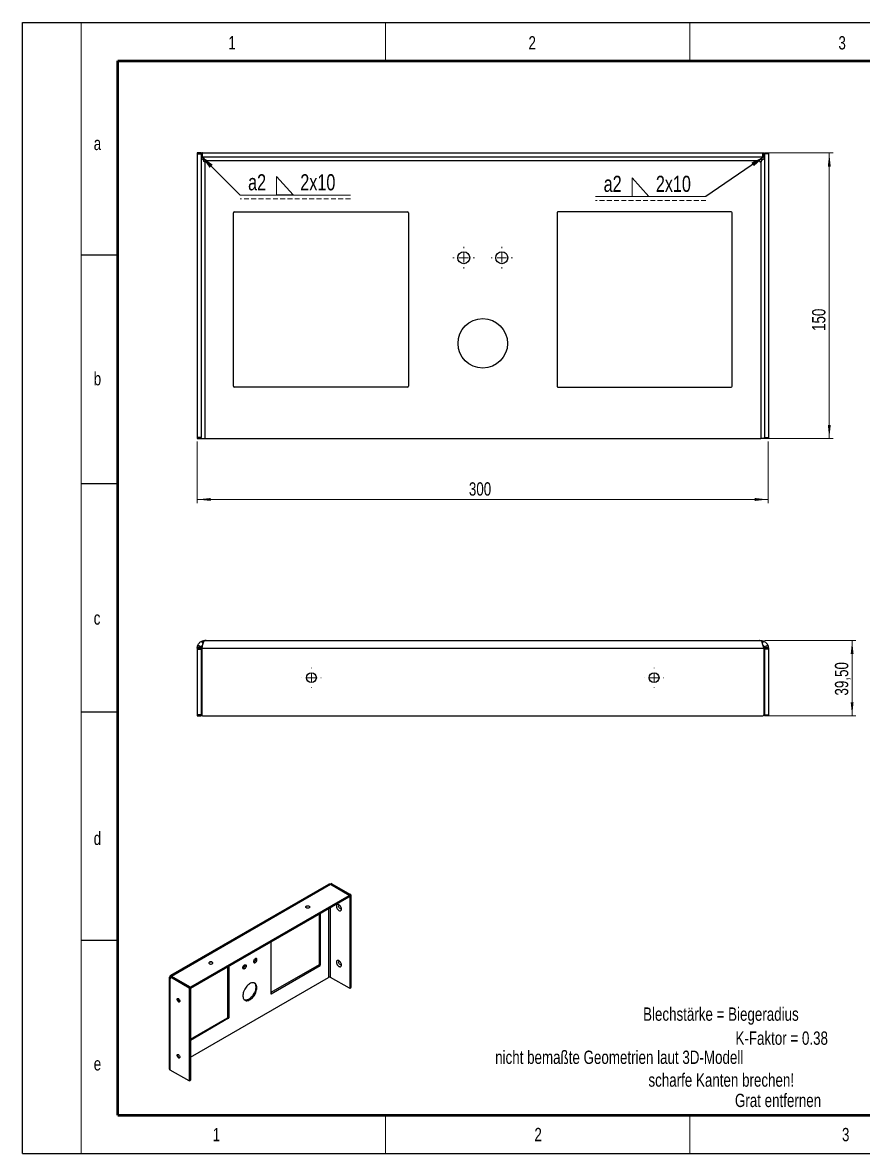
# Model space of a CAD drawing. Header units: millimetres. Extents: x 0 to 420, y 0 to 297.
# Drawn here: x 0 to 220.8, y 0 to 297 of the extents above; entities that cross this region are included whole.
import ezdxf

# ---------------------------------------------------------------- set-up
doc = ezdxf.new("R2010")
doc.units = ezdxf.units.MM
doc.linetypes.add('HIDDEN', pattern=[1.905, 1.27, -0.635])
doc.styles.add('SLDTEXTSTYLE1', font='TXT', dxfattribs={"width": 0.75})
doc.dimstyles.new('SLDDIMSTYLE0', dxfattribs={"dimtxt": 3.5, "dimasz": 3.556, "dimexe": 0, "dimexo": 0.0625, "dimgap": 0.875, "dimtad": 1, "dimlfac": 2, "dimrnd": 1e-09, "dimzin": 12, "dimdsep": 46, "dimtxsty": 'SLDTEXTSTYLE1', "dimsah": 1, "dimcen": 0.09, "dimadec": 0, "dimazin": 3, "dimtfac": 1, "dimtofl": 0, "dimtmove": 0, "dimatfit": 3, "dimfxl": 1, "dimfrac": 2, "dimtolj": 1, "dimtzin": 12, "dimarcsym": 0})
doc.dimstyles.new('SLDDIMSTYLE1', dxfattribs={"dimtxt": 0.18, "dimasz": 3.556, "dimexe": 0, "dimexo": 0.0625, "dimgap": 0, "dimtad": 0, "dimtih": 1, "dimtoh": 1, "dimdec": 0, "dimrnd": 1e-09, "dimzin": 0, "dimdsep": 46, "dimtxsty": 'Standard', "dimsah": 1, "dimcen": 0.09, "dimadec": 0, "dimazin": 0, "dimtfac": 3.556, "dimtdec": 0, "dimtofl": 0, "dimtmove": 0, "dimatfit": 3, "dimfxl": 1, "dimfrac": 2, "dimtolj": 1, "dimtzin": 0, "dimarcsym": 0})

# ---------------------------------------------------------------- blocks, each defined once
blk = doc.blocks.new('_D')
at = {"color": 7, "linetype": 'Continuous', "lineweight": 0}
for p, q in [((195.43, 262.76), (212.86, 262.76)), ((211.86, 187.76), (211.86, 262.76)), ((195.85, 187.76), (212.86, 187.76))]:
    blk.add_line(p, q, dxfattribs=at)
at = {"color": 7, "linetype": 'Continuous', "lineweight": 18}
for points in [[(211.86, 262.76), (211.48, 259.2), (212.24, 259.2)], [(211.86, 187.76), (212.24, 191.31), (211.48, 191.31)]]:
    blk.add_solid(points, dxfattribs=at)
at = {"color": 7, "linetype": 'Continuous', "lineweight": 18, "insert": (207.34, 216.02), "char_height": 3.5, "attachment_point": 1, "rotation": 90, "style": 'SLDTEXTSTYLE1'}
blk.add_mtext('150', dxfattribs=at)
blk = doc.blocks.new('_D_1')
at = {"color": 7, "linetype": 'Continuous', "lineweight": 0}
for p, q in [((45.85, 187.01), (45.85, 170.76)), ((195.85, 187.01), (195.85, 170.76)), ((45.85, 171.76), (195.85, 171.76))]:
    blk.add_line(p, q, dxfattribs=at)
at = {"color": 7, "linetype": 'Continuous', "lineweight": 18}
for points in [[(45.85, 171.76), (49.41, 171.38), (49.41, 172.14)], [(195.85, 171.76), (192.3, 172.14), (192.3, 171.38)]]:
    blk.add_solid(points, dxfattribs=at)
at = {"color": 7, "linetype": 'Continuous', "lineweight": 18, "insert": (117.21, 176.27), "char_height": 3.5, "attachment_point": 1, "style": 'SLDTEXTSTYLE1'}
blk.add_mtext('300', dxfattribs=at)
blk = doc.blocks.new('SW_CENTERMARKSYMBOL_0')
at = {"color": 0, "linetype": 'Continuous', "lineweight": 18}
for p, q in [((-2.5, 0), (-2.825, 0)), ((0, 0), (-1.25, 0)), ((0, 2.5), (0, 2.825)), ((0, 0), (0, 1.25)), ((0, 0), (0, -1.25)), ((0, 0), (1.25, 0)), ((2.5, 0), (2.825, 0)), ((0, -2.5), (0, -2.825))]:
    blk.add_line(p, q, dxfattribs=at)
blk = doc.blocks.new('SW_CENTERMARKSYMBOL_1')
at = {"color": 0, "linetype": 'Continuous', "lineweight": 18}
for p, q in [((-2.5, 0), (-2.825, 0)), ((0, 0), (-1.25, 0)), ((0, 2.5), (0, 2.825)), ((0, 0), (0, 1.25)), ((0, 0), (0, -1.25)), ((0, 0), (1.25, 0)), ((2.5, 0), (2.825, 0)), ((0, -2.5), (0, -2.825))]:
    blk.add_line(p, q, dxfattribs=at)
blk = doc.blocks.new('SW_SYMBOL_WELD_FILL')
at = {"color": 0, "linetype": 'Continuous', "lineweight": 0}
for p, q in [((100, 0), (100, 900)), ((100, 900), (900, 0)), ((100, 0), (900, 0))]:
    blk.add_line(p, q, dxfattribs=at)
blk = doc.blocks.new('SW_WELDSYMBOL_0')
at = {"color": 0, "linetype": 'Continuous', "lineweight": 0}
blk.add_line((0, 0), (-28.99, 0), dxfattribs=at)
at = {"color": 0, "linetype": 'HIDDEN', "lineweight": 0}
blk.add_line((0, -1), (-28.99, -1), dxfattribs=at)
at = {"color": 0, "linetype": 'Continuous', "lineweight": 0, "xscale": 0.0054074219, "yscale": 0.0054074219, "zscale": 0.0054074219}
blk.add_blockref('SW_SYMBOL_WELD_FILL', (-19.9, 0.02), dxfattribs=at)
at = {"color": 0, "linetype": 'Continuous', "lineweight": 0, "char_height": 4.233, "attachment_point": 1, "style": 'SLDTEXTSTYLE1'}
for s, insert in [('a2', (-26.87, 5.46)), ('2x10', (-13.16, 5.46))]:
    blk.add_mtext(s, dxfattribs=dict(at, insert=insert))
blk = doc.blocks.new('SW_WELDSYMBOL_1')
at = {"color": 0, "linetype": 'Continuous', "lineweight": 0}
blk.add_line((28.99, 0), (0, 0), dxfattribs=at)
at = {"color": 0, "linetype": 'HIDDEN', "lineweight": 0}
blk.add_line((28.99, -1), (0, -1), dxfattribs=at)
at = {"color": 0, "linetype": 'Continuous', "lineweight": 0, "xscale": 0.0054074219, "yscale": 0.0054074219, "zscale": 0.0054074219}
blk.add_blockref('SW_SYMBOL_WELD_FILL', (9.08, 0.02), dxfattribs=at)
at = {"color": 0, "linetype": 'Continuous', "lineweight": 0, "char_height": 4.233, "attachment_point": 1, "style": 'SLDTEXTSTYLE1'}
for s, insert in [('a2', (2.12, 5.46)), ('2x10', (15.83, 5.46))]:
    blk.add_mtext(s, dxfattribs=dict(at, insert=insert))
blk = doc.blocks.new('_D_2')
at = {"color": 7, "linetype": 'Continuous', "lineweight": 0}
for p, q in [((194.85, 134.71), (218.86, 134.71)), ((217.86, 114.96), (217.86, 134.71)), ((195.43, 114.96), (218.86, 114.96))]:
    blk.add_line(p, q, dxfattribs=at)
at = {"color": 7, "linetype": 'Continuous', "lineweight": 18}
for points in [[(217.86, 134.71), (217.48, 131.15), (218.24, 131.15)], [(217.86, 114.96), (218.24, 118.51), (217.48, 118.51)]]:
    blk.add_solid(points, dxfattribs=at)
at = {"color": 7, "linetype": 'Continuous', "lineweight": 18, "insert": (213.34, 120.26), "char_height": 3.5, "attachment_point": 1, "rotation": 90, "style": 'SLDTEXTSTYLE1'}
blk.add_mtext('39,50', dxfattribs=at)
blk = doc.blocks.new('SW_CENTERMARKSYMBOL_2')
at = {"color": 0, "linetype": 'Continuous', "lineweight": 18}
for p, q in [((-2.5, 0), (-2.545, 0)), ((0, 0), (-1.25, 0)), ((0, 2.5), (0, 2.545)), ((0, 0), (0, 1.25)), ((0, 0), (0, -1.25)), ((0, 0), (1.25, 0)), ((2.5, 0), (2.545, 0)), ((0, -2.5), (0, -2.545))]:
    blk.add_line(p, q, dxfattribs=at)
blk = doc.blocks.new('SW_CENTERMARKSYMBOL_3')
at = {"color": 0, "linetype": 'Continuous', "lineweight": 18}
for p, q in [((-2.5, 0), (-2.545, 0)), ((0, 0), (-1.25, 0)), ((0, 2.5), (0, 2.545)), ((0, 0), (0, 1.25)), ((0, 0), (0, -1.25)), ((0, 0), (1.25, 0)), ((2.5, 0), (2.545, 0)), ((0, -2.5), (0, -2.545))]:
    blk.add_line(p, q, dxfattribs=at)

msp = doc.modelspace()

# ---------------------------------------------------------------- linework, layer by layer
at = {"color": 7, "linetype": 'Continuous', "lineweight": 25}
for p, q in [((0.004, 0.0237), (0.004, 296.9917)), ((0.004, 296.9917), (419.9752, 296.9917)), ((45.8537, 262.7566), (45.8537, 262.5066)), ((46.8537, 262.7566), (45.8537, 262.7566)), ((45.8537, 262.5066), (46.8537, 262.5066)), ((45.8537, 262.5066), (45.8537, 188.0066)), ((46.8537, 262.5066), (46.8537, 262.7566)), ((46.8537, 262.5066), (46.8537, 188.0066)), ((46.9007, 261.3805), (46.8537, 261.3805)), ((47.0305, 262.7566), (47.0305, 261.7566)), ((47.2805, 262.7566), (47.0305, 262.7566)), ((47.0305, 261.7566), (47.2805, 261.7566)), ((47.2805, 261.7566), (47.2805, 262.7566)), ((47.2805, 262.7566), (194.427, 262.7566)), ((47.2805, 261.7566), (194.427, 261.7566)), ((194.427, 261.7566), (194.427, 262.7566)), ((194.427, 262.7566), (194.677, 262.7566)), ((194.677, 261.7566), (194.427, 261.7566)), ((194.677, 262.7566), (194.677, 261.7566)), ((194.8537, 261.3805), (194.8068, 261.3805)), ((194.8537, 262.7566), (195.8537, 262.7566)), ((194.8537, 262.5066), (194.8537, 262.7566)), ((195.8537, 262.5066), (194.8537, 262.5066)), ((194.8537, 262.5066), (194.8537, 188.0066)), ((195.8537, 262.7566), (195.8537, 262.5066)), ((195.8537, 262.5066), (195.8537, 188.0066)), ((47.8537, 260.3816), (47.8537, 187.7566)), ((48.2287, 260.7566), (193.4787, 260.7566)), ((193.8537, 260.3816), (193.8537, 187.7566)), ((55.3537, 201.5066), (55.3537, 247.0066)), ((55.6037, 247.2566), (101.1037, 247.2566)), ((101.3537, 247.0066), (101.3537, 201.5066)), ((140.3537, 247.0066), (140.3537, 201.5066)), ((186.1037, 247.2566), (140.6037, 247.2566)), ((186.3537, 201.5066), (186.3537, 247.0066)), ((15.3384, 235.9917), (25.004, 235.9917)), ((101.1037, 201.2566), (55.6037, 201.2566)), ((140.6037, 201.2566), (186.1037, 201.2566)), ((46.8537, 188.0066), (45.8537, 188.0066)), ((45.8537, 188.0066), (45.8537, 187.7566)), ((45.8537, 187.7566), (46.8537, 187.7566)), ((46.8537, 187.7566), (46.8537, 188.0066)), ((46.8537, 187.7566), (47.8537, 187.7566)), ((47.8537, 187.7566), (193.8537, 187.7566)), ((194.8537, 187.7566), (193.8537, 187.7566)), ((194.8537, 188.0066), (195.8537, 188.0066)), ((194.8537, 187.7566), (194.8537, 188.0066)), ((195.8537, 187.7566), (194.8537, 187.7566)), ((195.8537, 188.0066), (195.8537, 187.7566)), ((15.3384, 175.9917), (25.004, 175.9917)), ((47.3668, 133.8991), (47.097, 134.5591)), ((47.4544, 134.1428), (47.3175, 134.6346)), ((48.2287, 134.7078), (47.8537, 134.7078)), ((48.2287, 134.7078), (193.4787, 134.7078)), ((193.4787, 134.7078), (193.8537, 134.7078)), ((194.2531, 134.1428), (194.3899, 134.6346)), ((194.3407, 133.8991), (194.6105, 134.5591)), ((45.8537, 132.7078), (45.8537, 132.4578)), ((46.8537, 132.7078), (45.8537, 132.7078)), ((45.8537, 132.4578), (46.8537, 132.4578)), ((45.8537, 132.4578), (45.8537, 115.2078)), ((46.8725, 132.9008), (45.8913, 133.0939)), ((46.9281, 133.0862), (46.0024, 133.4646)), ((46.8537, 132.4578), (46.8537, 132.7078)), ((46.8537, 132.4578), (46.8537, 115.2078)), ((47.0305, 132.662), (47.0305, 115.2078)), ((47.0348, 132.7078), (194.6727, 132.7078)), ((194.677, 132.662), (194.677, 115.2078)), ((194.7794, 133.0862), (195.705, 133.4646)), ((194.8349, 132.9008), (195.8161, 133.0939)), ((194.8537, 132.7078), (195.8537, 132.7078)), ((194.8537, 132.4578), (194.8537, 132.7078)), ((195.8537, 132.4578), (194.8537, 132.4578)), ((194.8537, 132.4578), (194.8537, 115.2078)), ((195.8537, 132.7078), (195.8537, 132.4578)), ((195.8537, 132.4578), (195.8537, 115.2078)), ((15.3384, 115.9917), (25.004, 115.9917)), ((46.8537, 115.2078), (45.8537, 115.2078)), ((45.8537, 115.2078), (45.8537, 114.9578)), ((45.8537, 114.9578), (46.8537, 114.9578)), ((46.8537, 114.9578), (46.8537, 115.2078)), ((47.2805, 114.9578), (194.427, 114.9578)), ((194.8537, 115.2078), (195.8537, 115.2078)), ((194.8537, 114.9578), (194.8537, 115.2078)), ((195.8537, 114.9578), (194.8537, 114.9578)), ((195.8537, 115.2078), (195.8537, 114.9578)), ((80.3326, 70.6747), (38.8048, 46.7012)), ((39.0895, 46.595), (80.8478, 70.7016)), ((80.862, 70.6948), (85.7988, 67.8449)), ((81.2026, 70.8586), (80.9197, 70.6953)), ((81.2526, 70.8536), (80.9697, 70.6903)), ((80.9697, 70.6903), (85.8488, 67.8737)), ((81.2526, 70.8536), (86.1316, 68.037)), ((44.1795, 43.7369), (85.7988, 67.7632)), ((44.1795, 43.4103), (85.7988, 67.4366)), ((85.7988, 67.4366), (85.7988, 67.7632)), ((85.8281, 67.4774), (85.8281, 67.8041)), ((85.8488, 67.8737), (86.1316, 68.037)), ((86.2023, 67.9145), (85.9195, 67.7513)), ((85.9195, 67.7513), (85.9195, 43.4184)), ((86.2023, 67.9145), (86.2023, 43.5816)), ((77.9292, 62.8936), (77.9292, 49.6646)), ((78.212, 49.5013), (78.212, 63.0569)), ((80.3333, 64.2815), (80.3333, 46.2349)), ((80.899, 46.2349), (80.899, 64.6081)), ((15.3384, 55.9917), (25.004, 55.9917)), ((65.2013, 55.5459), (65.2013, 41.9904)), ((53.8875, 35.7857), (53.8875, 49.0147)), ((54.1704, 49.1779), (54.1704, 35.6224)), ((77.8585, 49.5421), (65.2013, 42.2353)), ((65.272, 41.9495), (78.1413, 49.3788)), ((78.1413, 49.3788), (77.8585, 49.5421)), ((77.9292, 49.6646), (78.212, 49.5013)), ((38.5211, 46.21), (38.5211, 22.2325)), ((38.7555, 46.279), (38.5835, 46.3207)), ((38.7718, 46.1449), (38.5835, 46.0993)), ((38.7581, 46.2817), (38.6021, 46.3238)), ((38.8268, 46.0672), (38.6569, 46.0014)), ((38.74, 46.5918), (38.7514, 46.5695)), ((38.8914, 46.4329), (38.74, 46.5918)), ((38.7504, 46.5687), (38.8891, 46.4314)), ((38.7555, 46.2049), (38.7555, 46.3206)), ((38.8608, 45.9562), (38.7555, 45.8954)), ((38.7555, 21.906), (38.7555, 45.8954)), ((39.059, 46.5296), (38.7762, 46.3663)), ((38.8262, 46.3614), (39.109, 46.5247)), ((38.8262, 46.3614), (43.7052, 43.5448)), ((39.0773, 46.5332), (39.0753, 46.6068)), ((39.0895, 46.595), (39.0895, 46.5314)), ((39.1013, 46.5869), (44.0381, 43.7369)), ((39.1013, 46.5286), (39.1013, 46.5869)), ((39.109, 46.5247), (43.9881, 43.7081)), ((44.0588, 25.2941), (80.3333, 46.2349)), ((85.8488, 43.3775), (80.899, 46.2349)), ((43.9881, 43.7081), (43.7052, 43.5448)), ((43.7759, 43.4223), (44.0588, 43.5856)), ((43.7759, 43.4223), (43.7759, 19.0894)), ((44.0381, 43.7369), (44.0381, 43.6553)), ((44.0588, 43.5856), (44.0588, 19.2527)), ((44.1795, 43.4103), (44.1795, 43.7369)), ((65.2013, 41.9903), (65.272, 41.9495)), ((85.8988, 43.3726), (86.1816, 43.5358)), ((85.9195, 43.4184), (86.2023, 43.5816)), ((41.1596, 39.7703), (41.1596, 40.4599)), ((44.0588, 30.03), (53.8168, 35.6632)), ((53.8168, 35.6632), (54.0997, 35.4999)), ((54.1704, 35.6224), (53.8875, 35.7857)), ((54.0997, 35.4999), (44.0588, 29.7034)), ((43.7052, 19.0486), (38.7555, 21.906)), ((43.7552, 19.0436), (44.038, 19.2069)), ((44.0588, 19.2527), (43.7759, 19.0894)), ((0.004, 0.0237), (419.9752, 0.0237))]:
    msp.add_line(p, q, dxfattribs=at)
at = {"color": 7, "linetype": 'Continuous', "lineweight": 18}
for p, q in [((15.3384, 296.9917), (15.3384, 0.0237)), ((95.3003, 296.9917), (95.3003, 286.9917)), ((175.2621, 296.9917), (175.2621, 286.9917)), ((95.3003, 10.0237), (95.3003, 0.0237)), ((175.2621, 10.0237), (175.2621, 0.0237))]:
    msp.add_line(p, q, dxfattribs=at)
at = {"color": 7, "linetype": 'Continuous', "lineweight": 50}
for p, q in [((25.004, 10.0237), (25.004, 286.9917)), ((25.004, 286.9917), (409.9752, 286.9917)), ((25.004, 10.0237), (409.9752, 10.0237))]:
    msp.add_line(p, q, dxfattribs=at)
at = {"color": 7, "linetype": 'Continuous', "lineweight": 25, "flags": 128}
for points in [[(80.9697, 70.6903), (80.9559, 70.6967), (80.9427, 70.6998), (80.9305, 70.6993), (80.9197, 70.6953), (80.9109, 70.688), (80.9044, 70.6777), (80.9021, 70.6716)], [(83.7402, 64.1918), (83.7227, 64.3747), (83.6711, 64.568), (83.5883, 64.7613), (83.4787, 64.944), (83.3482, 65.1063), (83.2038, 65.2396), (83.0533, 65.3366), (82.9049, 65.3921), (82.7665, 65.403), (82.6456, 65.3689), (82.5487, 65.2915), (82.4811, 65.175), (82.4463, 65.0257), (82.4463, 64.8517), (82.4811, 64.6623), (82.5487, 64.4677), (82.6456, 64.2784), (82.7665, 64.1047), (82.9049, 63.9559), (83.0533, 63.84), (83.2038, 63.7632), (83.3482, 63.7298), (83.4787, 63.7415), (83.5883, 63.7976), (83.6711, 63.8952), (83.7227, 64.029), (83.7402, 64.1918)], [(74.5223, 64.942), (74.6535, 64.997), (74.8076, 65.0259), (74.9697, 65.0259), (75.1238, 64.997), (75.2549, 64.942), (75.3502, 64.8663), (75.4002, 64.7773), (75.4002, 64.6838), (75.3502, 64.5948), (75.2549, 64.5191), (75.1238, 64.4641), (74.9697, 64.4352), (74.8076, 64.4352), (74.6535, 64.4641), (74.5223, 64.5191), (74.4271, 64.5948), (74.377, 64.6838), (74.377, 64.7773), (74.4271, 64.8663), (74.5223, 64.942)], [(83.0076, 64.9412), (83.0255, 65.0616), (83.0776, 65.1495), (83.1586, 65.1962), (83.2531, 65.1988)], [(83.7197, 64.3906), (83.6702, 64.3101), (83.5892, 64.2633), (83.4871, 64.2622), (83.3739, 64.3068), (83.2607, 64.3928), (83.1586, 64.5119), (83.0776, 64.6522), (83.0255, 64.8002), (83.0076, 64.9412)], [(61.5455, 50.9032), (61.529, 51.0325), (61.4807, 51.1331), (61.4041, 51.1976), (61.305, 51.2211), (61.1907, 51.2021), (61.0696, 51.1417), (60.9509, 51.0447), (60.8431, 50.918), (60.7545, 50.7712), (60.6914, 50.6151), (60.6587, 50.4613), (60.6587, 50.3213), (60.6914, 50.2052), (60.7545, 50.1219), (60.8431, 50.0775), (60.9509, 50.0752), (61.0696, 50.1153), (61.1907, 50.1947), (61.305, 50.3076), (61.4041, 50.4456), (61.4807, 50.5985), (61.529, 50.7549), (61.5455, 50.9032)], [(61.2627, 51.0665), (61.2462, 51.1958), (61.2401, 51.2153)], [(83.7402, 49.494), (83.7227, 49.677), (83.6711, 49.8703), (83.5883, 50.0635), (83.4787, 50.2462), (83.3482, 50.4086), (83.2038, 50.5419), (83.0533, 50.6389), (82.9049, 50.6943), (82.7665, 50.7053), (82.6456, 50.6711), (82.5487, 50.5937), (82.4811, 50.4773), (82.4463, 50.328), (82.4463, 50.1539), (82.4811, 49.9645), (82.5487, 49.7699), (82.6456, 49.5807), (82.7665, 49.407), (82.9049, 49.2581), (83.0533, 49.1422), (83.2038, 49.0655), (83.3482, 49.0321), (83.4787, 49.0437), (83.5883, 49.0999), (83.6711, 49.1975), (83.7227, 49.3313), (83.7402, 49.494)], [(83.0076, 50.2435), (83.0255, 50.3638), (83.0776, 50.4517), (83.1586, 50.4985), (83.2531, 50.5011)], [(49.0665, 50.2467), (48.9712, 50.171), (48.9212, 50.082), (48.9212, 49.9884), (48.9712, 49.8995), (49.0665, 49.8238), (49.1976, 49.7688), (49.3517, 49.7399), (49.5138, 49.7399), (49.6679, 49.7688), (49.7991, 49.8238), (49.8943, 49.8995), (49.9444, 49.9884), (49.9444, 50.082), (49.8943, 50.171), (49.7991, 50.2467), (49.6679, 50.3017), (49.5138, 50.3306), (49.3517, 50.3306), (49.1976, 50.3017), (49.0665, 50.2467)], [(57.8261, 48.7561), (57.8427, 48.9044), (57.891, 49.0608), (57.9675, 49.2137), (58.0667, 49.3517), (58.181, 49.4646), (58.302, 49.544), (58.4208, 49.5841), (58.5285, 49.5818), (58.6172, 49.5374), (58.6802, 49.4541), (58.7129, 49.3381), (58.7129, 49.198), (58.6802, 49.0442), (58.6172, 48.8881), (58.5285, 48.7413), (58.4208, 48.6147), (58.302, 48.5176), (58.181, 48.4573), (58.0667, 48.4382), (57.9675, 48.4618), (57.891, 48.5262), (57.8427, 48.6268), (57.8261, 48.7561)], [(83.7197, 49.6929), (83.6702, 49.6124), (83.5892, 49.5656), (83.4871, 49.5644), (83.3739, 49.6091), (83.2607, 49.6951), (83.1586, 49.8141), (83.0776, 49.9545), (83.0255, 50.1024), (83.0076, 50.2435)], [(38.7555, 45.8954), (38.791, 45.8819), (38.8224, 45.8842), (38.846, 45.9019), (38.8593, 45.9329), (38.8606, 45.9737), (38.8497, 46.0197), (38.828, 46.0654), (38.7979, 46.1056)], [(61.5243, 43.5421), (61.5079, 43.8156), (61.459, 44.0653), (61.3784, 44.2867), (61.2677, 44.4759), (61.1287, 44.6295), (60.9639, 44.7447), (60.7764, 44.8195), (60.5694, 44.8526), (60.3466, 44.8434), (60.112, 44.792), (59.8698, 44.6994), (59.6244, 44.5672), (59.38, 44.3977), (59.1411, 44.194), (58.9119, 43.9598), (58.6966, 43.6992), (58.4988, 43.4168), (58.3223, 43.1177), (58.1701, 42.8073), (58.0449, 42.491), (57.9491, 42.1746), (57.8842, 41.8636), (57.8514, 41.5636), (57.8514, 41.28), (57.8842, 41.0179), (57.9491, 40.7818), (58.0449, 40.576), (58.1701, 40.4043), (58.3223, 40.2696), (58.4988, 40.1743), (58.6966, 40.1202), (58.9119, 40.1083), (59.1411, 40.1387), (59.38, 40.2108), (59.6244, 40.3235), (59.8698, 40.4747), (60.112, 40.6617), (60.3466, 40.8811), (60.5694, 41.1291), (60.7764, 41.4012), (60.9639, 41.6926), (61.1287, 41.998), (61.2677, 42.312), (61.3784, 42.6291), (61.459, 42.9435), (61.5079, 43.2497), (61.5243, 43.5421)], [(60.8366, 44.8008), (60.9187, 44.7206), (61.0439, 44.5488), (61.1397, 44.3431), (61.2046, 44.107), (61.2374, 43.8448), (61.2374, 43.5612), (61.2046, 43.2613), (61.1397, 42.9503), (61.0439, 42.6338), (60.9187, 42.3176), (60.7665, 42.0071), (60.59, 41.7081), (60.3922, 41.4257), (60.1769, 41.1651), (59.9477, 40.9308), (59.7088, 40.7272), (59.4644, 40.5577), (59.219, 40.4255), (58.9768, 40.3329), (58.7422, 40.2815), (58.5194, 40.2723), (58.3124, 40.3053), (58.2522, 40.3241)], [(40.5812, 40.449), (40.5991, 40.5693), (40.6512, 40.6572), (40.7322, 40.704), (40.8343, 40.7051), (40.9475, 40.6605), (41.0607, 40.5745), (41.1628, 40.4554), (41.2438, 40.3151), (41.2958, 40.1671), (41.3138, 40.0261), (41.2958, 39.9057), (41.2438, 39.8179), (41.1628, 39.7711), (41.0607, 39.7699), (40.9475, 39.8146), (40.8343, 39.9006), (40.7322, 40.0196), (40.6512, 40.16), (40.5991, 40.3079), (40.5812, 40.449)], [(40.5812, 25.7512), (40.5991, 25.8716), (40.6512, 25.9595), (40.7322, 26.0063), (40.8343, 26.0074), (40.9475, 25.9628), (41.0607, 25.8767), (41.1628, 25.7577), (41.2438, 25.6173), (41.2958, 25.4694), (41.3138, 25.3283), (41.2958, 25.208), (41.2438, 25.1201), (41.1628, 25.0733), (41.0607, 25.0722), (40.9475, 25.1168), (40.8343, 25.2029), (40.7322, 25.3219), (40.6512, 25.4622), (40.5991, 25.6102), (40.5812, 25.7512)]]:
    msp.add_lwpolyline(points, dxfattribs=at)
at = {"color": 7, "linetype": 'Continuous', "lineweight": 25}
for centre, radius in [((115.8537, 235.2566), 1.575), ((125.8537, 235.2566), 1.575), ((120.8537, 212.7566), 6.5), ((75.8537, 124.9578), 1.295), ((165.8537, 124.9578), 1.295)]:
    msp.add_circle(centre, radius, dxfattribs=at)
for centre, radius, start, end in [((47.8537, 260.7566), 0.375, 270, 0), ((193.8537, 260.7566), 0.375, 180, 270), ((55.6037, 247.0066), 0.25, 90, 180), ((101.1037, 247.0066), 0.25, 0, 90), ((140.6037, 247.0066), 0.25, 90, 180), ((186.1037, 247.0066), 0.25, 0, 90), ((55.6037, 201.5066), 0.25, 180, 270), ((101.1037, 201.5066), 0.25, 270, 0), ((140.6037, 201.5066), 0.25, 180, 270), ((186.1037, 201.5066), 0.25, 270, 0), ((47.2805, 132.662), 0.25, 169.426836, 180), ((194.427, 132.662), 0.25, 0, 10.573164), ((47.2805, 115.2078), 0.25, 180, 270), ((194.427, 115.2078), 0.25, 270, 0), ((80.8086, 70.6016), 0.1074, 60.185742, 68.578644), ((81.2233, 70.8127), 0.0503, 54.382423, 114.307119), ((85.7833, 67.8041), 0.0437, 290.783421, 69.216579), ((85.778, 67.4824), 0.0503, 294.374658, 354.305201), ((85.766, 67.7443), 0.1537, 2.605478, 57.394522), ((86.0488, 67.9076), 0.1537, 2.605478, 57.394522), ((74.8886, 63.4407), 1.4944, 71.801695, 108.198305), ((60.3647, 51.0822), 0.8982, 290.361772, 358.999583), ((49.4328, 48.7441), 1.4955, 71.815973, 108.184027), ((57.5811, 49.4119), 0.8479, 288.399662, 11.605714), ((77.7757, 49.6716), 0.1537, 302.605478, 357.394522), ((78.0585, 49.5083), 0.1537, 302.605478, 357.394522), ((38.7986, 46.3275), 0.0437, 50.796715, 189.214037), ((38.9109, 46.2126), 0.1556, 182.826153, 223.431236), ((38.6717, 46.4667), 0.1899, 342.883147, 358.995089), ((39.0797, 46.4838), 0.0503, 54.382423, 114.307119), ((39.1418, 46.6577), 0.0815, 230.156418, 240.24381), ((80.6162, 45.6891), 0.6148, 62.609672, 117.390328), ((43.6224, 43.4153), 0.1537, 2.605478, 57.394522), ((43.9052, 43.5786), 0.1537, 2.605478, 57.394522), ((44.1088, 43.8734), 0.1537, 242.609672, 297.390328), ((44.1083, 43.548), 0.155, 251.361454, 297.330951), ((65.2444, 41.9834), 0.0437, 170.785963, 309.203285), ((85.8764, 43.4114), 0.0437, 230.796715, 9.214037), ((86.1548, 43.5756), 0.048, 304.056351, 7.25583), ((42.0518, 40.875), 1.4805, 191.62532, 228.369303), ((53.734, 35.7926), 0.1537, 302.605478, 357.394522), ((54.0169, 35.6294), 0.1537, 302.605478, 357.394522), ((42.0518, 26.1773), 1.4805, 191.62532, 228.369303), ((38.9215, 22.2725), 0.4024, 185.694799, 245.625342), ((43.7328, 19.0824), 0.0437, 230.796715, 9.214037), ((44.0098, 19.2473), 0.0493, 305.013333, 6.298848)]:
    msp.add_arc(centre, radius, start, end, dxfattribs=at)
for points, knots in [([(46.9281, 261.3764), (46.9232, 261.3786), (46.9139, 261.3828), (46.9018, 261.382), (46.8918, 261.3753), (46.8837, 261.3622), (46.8772, 261.3431), (46.8741, 261.3262), (46.8725, 261.3175)], [0, 0, 0, 0, 0.18854657, 0.36125595, 0.52282389, 0.67895483, 0.8359471, 1, 1, 1, 1]), ([(47.4754, 260.9599), (47.3528, 261.0294), (47.2403, 261.0988), (47.053, 261.2376), (46.9782, 261.307), (46.9281, 261.3764)], [0, 0, 0, 0, 0.5, 0.5, 1, 1, 1, 1]), ([(47.0468, 261.7561), (47.1474, 261.7501), (47.248, 261.6875), (47.4492, 261.4685), (47.5498, 261.3126), (47.6504, 261.1349)], [0, 0, 0, 0, 0.5, 0.5, 1, 1, 1, 1]), ([(194.6607, 261.7561), (194.6104, 261.7531), (194.5601, 261.7362), (194.4595, 261.676), (194.4092, 261.6327), (194.3086, 261.5232), (194.2583, 261.4571), (194.1577, 261.3074), (194.1074, 261.2238), (194.0571, 261.1349)], [0, 0, 0, 0, 0.25, 0.25, 0.5, 0.5, 0.75, 0.75, 1, 1, 1, 1]), ([(194.2321, 260.9599), (194.3547, 261.0294), (194.4672, 261.0988), (194.6545, 261.2376), (194.7293, 261.307), (194.7794, 261.3764)], [0, 0, 0, 0, 0.5, 0.5, 1, 1, 1, 1]), ([(47.5856, 260.7384), (47.5795, 260.7608), (47.5682, 260.8023), (47.5476, 260.8584), (47.5257, 260.9031), (47.5029, 260.938), (47.4839, 260.9531), (47.4754, 260.9599)], [0, 0, 0, 0, 0.27362398, 0.50746465, 0.70362765, 0.86569392, 1, 1, 1, 1]), ([(47.8537, 260.3816), (47.8387, 260.3854), (47.8095, 260.3928), (47.7685, 260.4094), (47.7316, 260.4299), (47.6989, 260.4546), (47.6703, 260.4833), (47.6459, 260.5161), (47.6257, 260.5528), (47.6095, 260.5936), (47.5974, 260.6383), (47.589, 260.687), (47.5868, 260.7209), (47.5856, 260.7384)], [0, 0, 0, 0, 0.09520769, 0.1852493, 0.27138865, 0.35506668, 0.43785307, 0.52136788, 0.60719003, 0.69677659, 0.79141094, 0.89218387, 1, 1, 1, 1]), ([(47.6504, 261.1349), (47.6603, 261.1248), (47.6798, 261.1048), (47.7134, 261.0792), (47.7493, 261.0581), (47.7879, 261.0419), (47.8289, 261.0301), (47.8575, 261.0265), (47.8719, 261.0247)], [0, 0, 0, 0, 0.17242626, 0.33879152, 0.50183151, 0.66445015, 0.82957379, 1, 1, 1, 1]), ([(47.8719, 261.0247), (47.9134, 261.015), (47.9822, 260.999), (48.074, 260.972), (48.1412, 260.9368), (48.1911, 260.8879), (48.2223, 260.826), (48.2265, 260.7803), (48.2287, 260.7566)], [0, 0, 0, 0, 0.26084295, 0.43217828, 0.58478783, 0.72166991, 0.85556393, 1, 1, 1, 1]), ([(193.8355, 261.0247), (193.7624, 261.0083), (193.7058, 260.9937), (193.656, 260.9775), (193.647, 260.9744), (193.6352, 260.9699), (193.6315, 260.9684), (193.6224, 260.9645), (193.6179, 260.9625), (193.5961, 260.9522), (193.5803, 260.9428), (193.5099, 260.8909), (193.4808, 260.8323), (193.4787, 260.7566)], [0, 0, 0, 0, 0.25, 0.25, 0.3125, 0.3125, 0.34375, 0.34375, 0.375, 0.375, 0.5, 0.5, 1, 1, 1, 1]), ([(194.0571, 261.1349), (194.0277, 261.103), (193.9946, 261.0774), (193.9207, 261.0404), (193.88, 261.0289), (193.8355, 261.0247)], [0, 0, 0, 0, 0.5, 0.5, 1, 1, 1, 1]), ([(193.8537, 260.3816), (193.9396, 260.4008), (194.0046, 260.4401), (194.0933, 260.559), (194.1173, 260.6386), (194.1218, 260.7384)], [0, 0, 0, 0, 0.5, 0.5, 1, 1, 1, 1]), ([(46.0024, 133.4646), (46.1027, 133.7098), (46.2522, 133.9347), (46.6268, 134.3094), (46.8517, 134.4589), (47.097, 134.5591)], [0, 0, 0, 0, 0.5, 0.5, 1, 1, 1, 1]), ([(47.6504, 134.5591), (47.6001, 134.4865), (47.5498, 134.3881), (47.4492, 134.1479), (47.3989, 134.0062), (47.2983, 133.6908), (47.248, 133.5173), (47.1474, 133.1528), (47.0971, 132.9618), (47.0468, 132.77)], [0, 0, 0, 0, 0.25, 0.25, 0.5, 0.5, 0.75, 0.75, 1, 1, 1, 1]), ([(47.3175, 134.6346), (47.3266, 134.6371), (47.3746, 134.6517), (47.552, 134.687), (47.682, 134.7078), (47.8537, 134.7078)], [0, 0, 0, 0, 0.5, 0.5, 1, 1, 1, 1]), ([(47.8719, 134.6346), (47.8274, 134.6323), (47.7867, 134.626), (47.7129, 134.6025), (47.6797, 134.5853), (47.6504, 134.5591)], [0, 0, 0, 0, 0.5, 0.5, 1, 1, 1, 1]), ([(48.2287, 134.7078), (48.2267, 134.7078), (48.1976, 134.6915), (48.1272, 134.6729), (48.1114, 134.6693), (48.0896, 134.665), (48.0851, 134.6641), (48.0759, 134.6624), (48.0723, 134.6618), (48.0605, 134.6598), (48.0515, 134.6584), (48.0016, 134.651), (47.9451, 134.6437), (47.8719, 134.6346)], [0, 0, 0, 0, 0.5, 0.5, 0.625, 0.625, 0.65625, 0.65625, 0.6875, 0.6875, 0.75, 0.75, 1, 1, 1, 1]), ([(193.8355, 134.6346), (193.8061, 134.6383), (193.7532, 134.6449), (193.6847, 134.654), (193.6196, 134.6639), (193.5606, 134.6773), (193.5135, 134.6925), (193.4848, 134.7051), (193.4808, 134.7069), (193.4787, 134.7078)], [0, 0, 0, 0, 0.13915488, 0.25058775, 0.33498523, 0.4749139, 0.62682362, 0.79977804, 1, 1, 1, 1]), ([(194.0571, 134.5591), (194.0487, 134.566), (194.0328, 134.5792), (194.0047, 134.5956), (193.975, 134.6088), (193.9433, 134.619), (193.9094, 134.6266), (193.8736, 134.632), (193.8481, 134.6337), (193.8355, 134.6346)], [0, 0, 0, 0, 0.18327582, 0.3495605, 0.50038155, 0.6377835, 0.76446253, 0.88384379, 1, 1, 1, 1]), ([(193.8537, 134.7078), (193.8812, 134.7075), (193.9342, 134.7069), (194.0099, 134.7021), (194.0786, 134.6955), (194.1405, 134.6875), (194.1955, 134.6786), (194.2437, 134.6696), (194.2852, 134.6609), (194.3198, 134.6528), (194.3478, 134.6459), (194.3689, 134.6404), (194.3837, 134.6363), (194.3878, 134.6352), (194.3899, 134.6346)], [0, 0, 0, 0, 0.11776892, 0.22687356, 0.32770112, 0.42074233, 0.50662159, 0.58613235, 0.66027292, 0.73027182, 0.79758485, 0.86384513, 0.93076297, 1, 1, 1, 1]), ([(194.6607, 132.77), (194.6104, 132.9618), (194.5601, 133.1528), (194.4595, 133.5173), (194.4092, 133.6908), (194.3086, 134.0062), (194.2583, 134.1479), (194.1577, 134.3881), (194.1074, 134.4865), (194.0571, 134.5591)], [0, 0, 0, 0, 0.25, 0.25, 0.5, 0.5, 0.75, 0.75, 1, 1, 1, 1]), ([(194.3899, 134.6346), (194.4003, 134.6317), (194.4201, 134.6261), (194.4543, 134.6156), (194.4902, 134.604), (194.5283, 134.5908), (194.5682, 134.5761), (194.5965, 134.5647), (194.6105, 134.5591)], [0, 0, 0, 0, 0.19874354, 0.38132089, 0.5498045, 0.70682587, 0.85562585, 1, 1, 1, 1]), ([(194.6105, 134.5591), (194.8557, 134.4589), (195.0806, 134.3094), (195.4553, 133.9347), (195.6048, 133.7098), (195.705, 133.4646)], [0, 0, 0, 0, 0.5, 0.5, 1, 1, 1, 1]), ([(46.8725, 132.9008), (46.8698, 132.8858), (46.8646, 132.8578), (46.8593, 132.8154), (46.8559, 132.7766), (46.8541, 132.7414), (46.8538, 132.7183), (46.8537, 132.7078)], [0, 0, 0, 0, 0.268820259, 0.500535606, 0.697110352, 0.861771538, 1, 1, 1, 1]), ([(46.9281, 133.0862), (46.9232, 133.0739), (46.9139, 133.0502), (46.9018, 133.0148), (46.8918, 132.9818), (46.8837, 132.9515), (46.8772, 132.9238), (46.8741, 132.9086), (46.8725, 132.9008)], [0, 0, 0, 0, 0.18854657, 0.36125595, 0.52282389, 0.67895483, 0.8359471, 1, 1, 1, 1]), ([(47.2393, 133.4765), (47.2073, 133.4571), (47.0616, 133.3689), (46.9866, 133.2101), (46.9281, 133.0862)], [0, 0, 0, 0, 0.21985294, 1, 1, 1, 1]), ([(194.4682, 133.4765), (194.5002, 133.4571), (194.6459, 133.3689), (194.7209, 133.2101), (194.7794, 133.0862)], [0, 0, 0, 0, 0.21985294, 1, 1, 1, 1]), ([(195.705, 133.4646), (195.7135, 133.4433), (195.7299, 133.4021), (195.7511, 133.3412), (195.7693, 133.284), (195.7845, 133.2304), (195.7972, 133.1809), (195.8078, 133.1351), (195.8134, 133.1074), (195.8161, 133.0939)], [0, 0, 0, 0, 0.173095304, 0.334524914, 0.485044061, 0.625584042, 0.757288076, 0.88154357, 1, 1, 1, 1]), ([(195.8161, 133.0939), (195.8208, 133.0684), (195.8299, 133.0196), (195.8397, 132.9474), (195.8466, 132.8803), (195.851, 132.8183), (195.8533, 132.7614), (195.8536, 132.725), (195.8537, 132.7078)], [0, 0, 0, 0, 0.209134293, 0.400493674, 0.574534891, 0.731865694, 0.873309504, 1, 1, 1, 1]), ([(80.8268, 70.7095), (80.7588, 70.7249), (80.6226, 70.7556), (80.4533, 70.7375), (80.3688, 70.6871), (80.3364, 70.6679)], [0, 0, 0, 0, 0.38167542, 0.76335083, 1, 1, 1, 1]), ([(38.5835, 46.0993), (38.5425, 46.133), (38.5211, 46.1715), (38.5211, 46.2485), (38.5425, 46.2869), (38.5835, 46.3207)], [0, 0, 0, 0, 0.5, 0.5, 1, 1, 1, 1]), ([(38.602, 46.3232), (38.5994, 46.3243), (38.5936, 46.3266), (38.5871, 46.3228), (38.5835, 46.3207)], [0, 0, 0, 0, 0.44731291, 1, 1, 1, 1]), ([(38.74, 46.5918), (38.7463, 46.6297), (38.7599, 46.6601), (38.7994, 46.7022), (38.8253, 46.7141), (38.886, 46.7177), (38.9209, 46.7094), (38.9955, 46.6728), (39.0353, 46.6444), (39.0753, 46.6068)], [0, 0, 0, 0, 0.25, 0.25, 0.5, 0.5, 0.75, 0.75, 1, 1, 1, 1])]:
    msp.add_open_spline(points, degree=3, knots=knots, dxfattribs=at)
for points in [[(194.7794, 261.3764), (194.8108, 261.3929), (194.826, 261.3732), (194.8349, 261.3175)], [(194.1218, 260.7384), (194.1529, 260.8592), (194.19, 260.9331), (194.2321, 260.9599)], [(47.097, 134.5591), (47.1813, 134.5936), (47.2554, 134.6173), (47.3175, 134.6346)], [(45.8537, 132.7078), (45.8537, 132.8052), (45.8602, 132.9355), (45.8913, 133.0939)], [(45.8913, 133.0939), (45.9092, 133.1846), (45.9397, 133.311), (46.0024, 133.4646)], [(47.0468, 132.77), (47.0428, 132.7493), (47.0388, 132.7285), (47.0348, 132.7078)], [(194.6727, 132.7078), (194.6687, 132.7285), (194.6647, 132.7493), (194.6607, 132.77)], [(194.7794, 133.0862), (194.8108, 133.0094), (194.826, 132.9462), (194.8349, 132.9008)], [(194.8349, 132.9008), (194.8505, 132.8217), (194.8537, 132.7565), (194.8537, 132.7078)], [(80.8478, 70.7016), (80.8408, 70.7043), (80.8338, 70.707), (80.8268, 70.7095)], [(38.6569, 46.0014), (38.6363, 46.0373), (38.6092, 46.0693), (38.5835, 46.0993)], [(38.7555, 45.8954), (38.7279, 45.9116), (38.6929, 45.9462), (38.6569, 46.0014)], [(39.0753, 46.6068), (39.0801, 46.603), (39.0848, 46.5991), (39.0895, 46.595)]]:
    msp.add_open_spline(points, degree=3, dxfattribs=at)

# ---------------------------------------------------------------- block references
at = {"color": 7, "linetype": 'Continuous', "lineweight": 0}
for name, p in [('SW_WELDSYMBOL_1', (57.102, 251.7179)), ('SW_WELDSYMBOL_0', (179.474, 251.3069)), ('SW_CENTERMARKSYMBOL_1', (115.8537, 235.2566)), ('SW_CENTERMARKSYMBOL_0', (125.8537, 235.2566)), ('SW_CENTERMARKSYMBOL_3', (75.8537, 124.9578)), ('SW_CENTERMARKSYMBOL_2', (165.8537, 124.9578))]:
    msp.add_blockref(name, p, dxfattribs=at)

# ---------------------------------------------------------------- texts
at = {"color": 7, "linetype": 'Continuous', "lineweight": 0, "char_height": 3.5, "attachment_point": 1, "style": 'SLDTEXTSTYLE1'}
for s, insert in [('1', (54.0454, 293.4361)), ('2', (132.8592, 293.4361)), ('3', (214.256, 293.4361)), ('a', (18.6786, 267.0172)), ('b', (18.6786, 205.2313)), ('c', (18.6786, 142.3739)), ('d', (18.6786, 84.5165)), ('Blechstärke = Biegeradius', (162.9556, 38.3507)), ('K-Faktor = 0.38', (187.222, 32.0407)), ('nicht bemaßte Geometrien laut 3D-Modell', (124.1105, 27.0147)), ('e', (18.6786, 25.3074)), ('scharfe Kanten brechen!', (164.366, 21.036)), ('Grat entfernen', (187.0811, 15.6926)), ('1', (49.9256, 6.7221)), ('2', (134.4227, 6.7221)), ('3', (215.1943, 6.7221))]:
    msp.add_mtext(s, dxfattribs=dict(at, insert=insert))

# ---------------------------------------------------------------- dimensions: what is measured, and where the dimension line sits
at = {"color": 7, "linetype": 'Continuous', "lineweight": 18}
for base, p1, p2, picture, middle in [((211.8562, 262.7566), (194.8537, 187.7566), (194.427, 262.7566), '_D', (211.8562, 219.9035)), ((217.8562, 134.7078), (194.427, 114.9578), (193.8537, 134.7078), '_D_2', (217.8562, 126.0742))]:
    dim = msp.add_linear_dim(base=base, p1=p1, p2=p2, angle=90, dimstyle='SLDDIMSTYLE0', dxfattribs=at)
    dim.commit()
    dim.dimension.update_dxf_attribs({"geometry": picture, "text_midpoint": middle, "dimtype": 160})
dim = msp.add_linear_dim(base=(195.8537, 171.7566), p1=(45.8537, 188.0066), p2=(195.8537, 188.0066), dimstyle='SLDDIMSTYLE0', dxfattribs=at)
dim.commit()
dim.dimension.update_dxf_attribs({"geometry": '_D_1', "text_midpoint": (121.0928, 171.7566), "dimtype": 160})

# ---------------------------------------------------------------- leaders
at = {"color": 7, "linetype": 'Continuous', "lineweight": 0}
for points in [[(47.0305, 261.7566), (57.102, 251.7179)], [(194.677, 261.7566), (179.474, 251.3069)]]:
    msp.add_leader(points, dimstyle='SLDDIMSTYLE1', dxfattribs=at)

doc.saveas('drawing.dxf')
